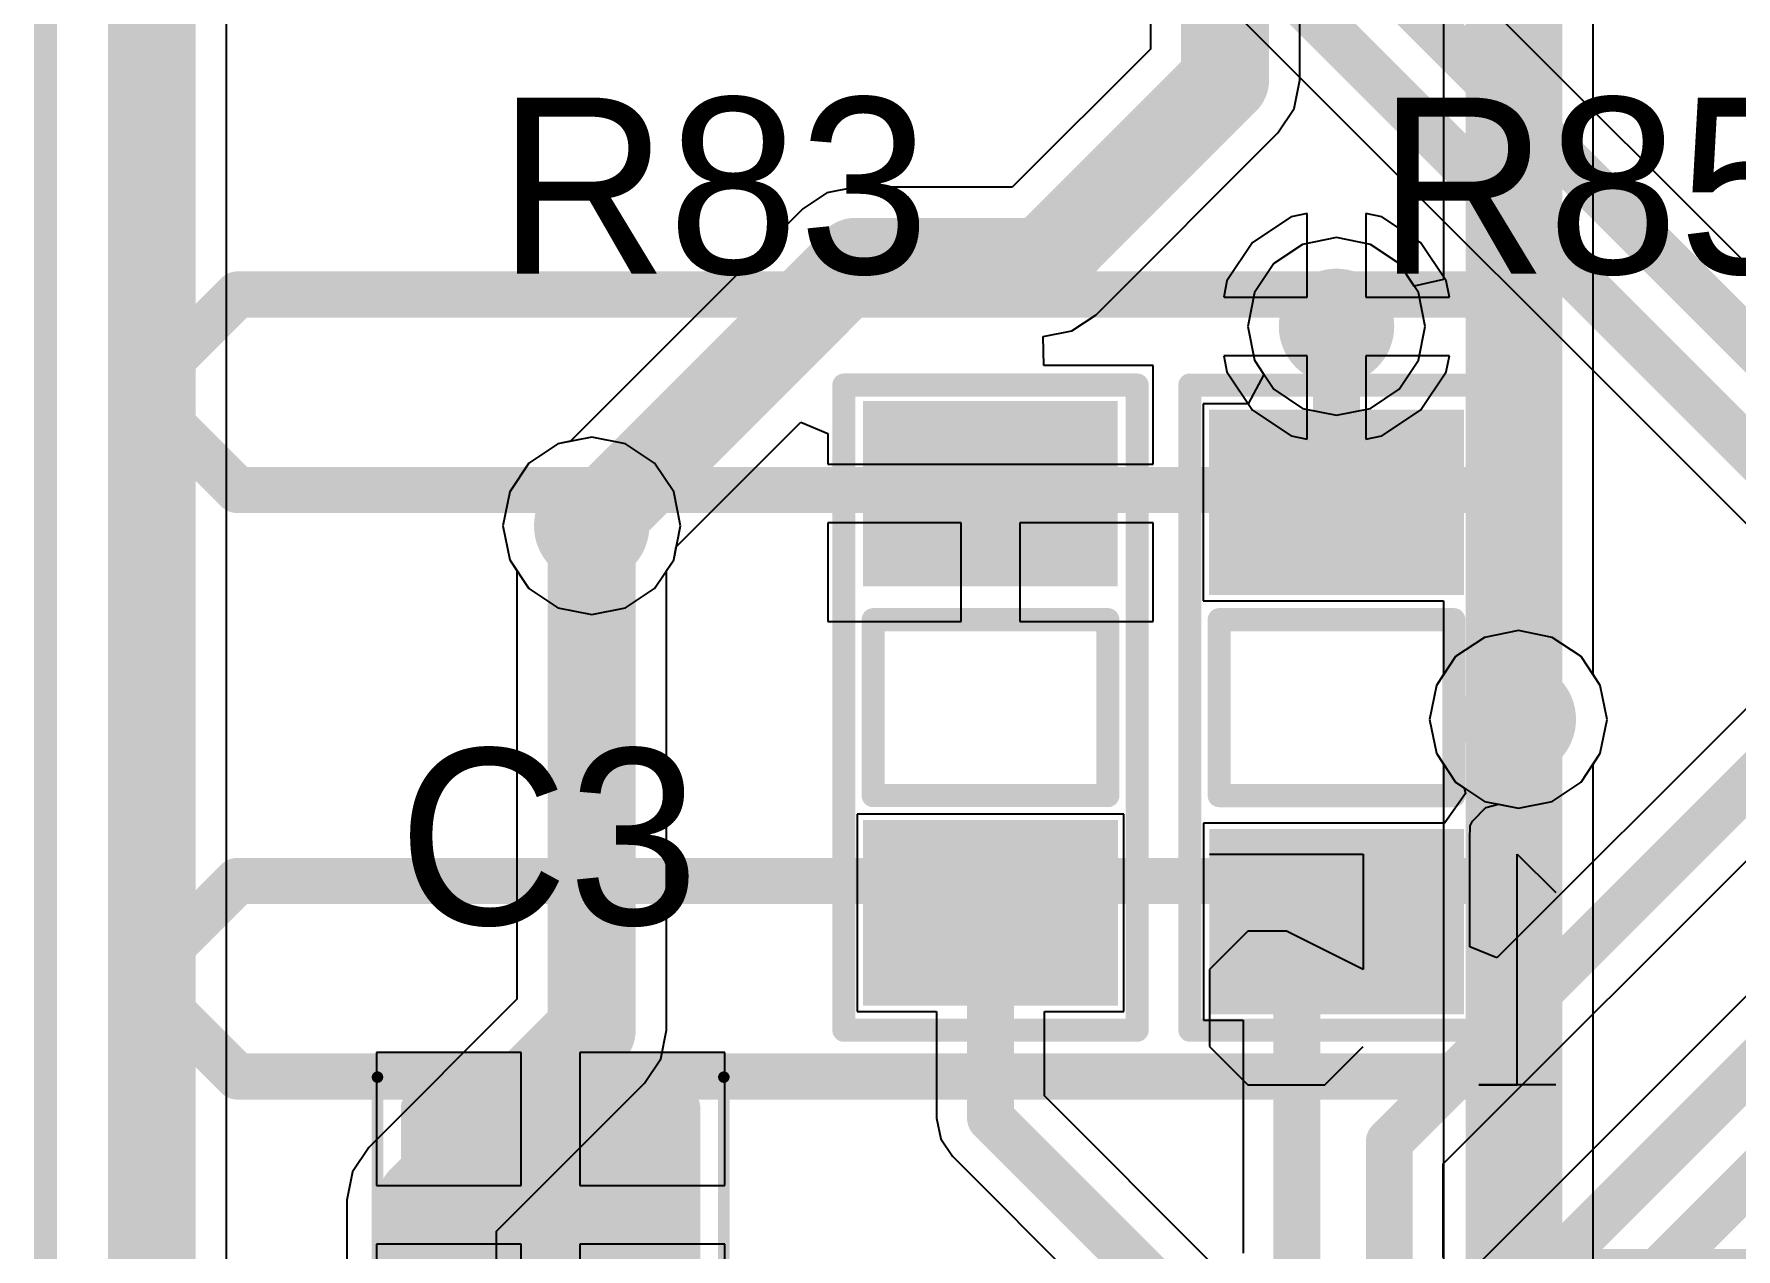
# Model space of a CAD drawing. Header units: millimetres. Extents: x 3.6 to 6.79, y 1.07 to 2.73.
# Drawn here: x 3.6019 to 3.8921, y 1.7537 to 1.9608 of the extents above; entities that cross this region are included whole.
import ezdxf

# ---------------------------------------------------------------- set-up
doc = ezdxf.new("R2010")
doc.units = ezdxf.units.MM
doc.header["$MEASUREMENT"] = 0
for name, color, linetype in [('BottomLayer', 5, 'Continuous'), ('BottomOverlay', 54, 'Continuous'), ('KeepOutLayer', 6, 'Continuous'), ('Mechanical13', 56, 'Continuous'), ('Mechanical15', 56, 'Continuous'), ('MidLayer1', 16, 'Continuous'), ('MidLayer2', 76, 'Continuous'), ('MultiLayer', 9, 'Continuous'), ('TopLayer', 1, 'Continuous'), ('TopOverlay', 2, 'Continuous'), ('TopPaste', 8, 'Continuous'), ('TopSolder', 216, 'Continuous'), ('ViaHoleLayer', 16, 'Continuous')]:
    doc.layers.add(name, color=color, linetype=linetype)

# ---------------------------------------------------------------- blocks, each defined once
blk = doc.blocks.new('RES_SMD_0603_3')
at = {"layer": 'TopLayer'}
for points in [[(-0.04681, -0.01772), (-0.02319, -0.01772), (-0.04681, 0.01772), (-0.02319, 0.01772)], [(0.02468, -0.01771), (0.0483, -0.01771), (0.02468, 0.01772), (0.0483, 0.01772)]]:
    blk.add_solid(points, dxfattribs=at)
at = {"layer": 'TopOverlay', "const_width": 0.00394}
for points in [[(0.055, 0.025), (-0.055, 0.025)], [(-0.055, -0.025), (-0.055, 0.025)], [(0.055, -0.025), (0.055, 0.025)], [(0.015, 0.02), (-0.015, 0.02)], [(-0.015, -0.02), (-0.015, 0.02)], [(0.015, -0.02), (0.015, 0.02)], [(0.015, -0.02), (-0.015, -0.02)], [(0.035, -0.025), (-0.055, -0.025)], [(0.055, -0.025), (0.035, -0.025)]]:
    blk.add_lwpolyline(points, dxfattribs=at)
at = {"layer": 'TopOverlay', "const_width": 0.00197}
for points in [[(-0.05599, 0.025, 1), (-0.05402, 0.025, 1)], [(-0.05599, 0.025, 1), (-0.05402, 0.025, 1)], [(0.05401, 0.025, 1), (0.05598, 0.025, 1)], [(0.05401, 0.025, 1), (0.05598, 0.025, 1)], [(-0.01599, 0.02, 1), (-0.01402, 0.02, 1)], [(-0.01599, 0.02, 1), (-0.01402, 0.02, 1)], [(0.01401, 0.02, 1), (0.01598, 0.02, 1)], [(0.01401, 0.02, 1), (0.01598, 0.02, 1)], [(-0.01599, -0.02, 1), (-0.01402, -0.02, 1)], [(-0.01599, -0.02, 1), (-0.01402, -0.02, 1)], [(0.01401, -0.02, 1), (0.01598, -0.02, 1)], [(0.01401, -0.02, 1), (0.01598, -0.02, 1)], [(-0.05599, -0.025, 1), (-0.05402, -0.025, 1)], [(-0.05599, -0.025, 1), (-0.05402, -0.025, 1)], [(0.03401, -0.025, 1), (0.03598, -0.025, 1)], [(0.03401, -0.025, 1), (0.03598, -0.025, 1)], [(0.05401, -0.025, 1), (0.05598, -0.025, 1)], [(0.05401, -0.025, 1), (0.05598, -0.025, 1)]]:
    blk.add_lwpolyline(points, format="xyb", close=True, dxfattribs=at)
at = {"layer": 'TopPaste'}
for points in [[(-0.04681, -0.01772), (-0.02319, -0.01772), (-0.04681, 0.01772), (-0.02319, 0.01772)], [(0.02468, -0.01771), (0.0483, -0.01771), (0.02468, 0.01772), (0.0483, 0.01772)]]:
    blk.add_solid(points, dxfattribs=at)
at = {"layer": 'TopSolder'}
for points in [[(-0.05081, -0.02172), (-0.01919, -0.02172), (-0.05081, 0.02172), (-0.01919, 0.02172)], [(0.02068, -0.02171), (0.0523, -0.02171), (0.02068, 0.02172), (0.0523, 0.02172)]]:
    blk.add_solid(points, dxfattribs=at)
blk = doc.blocks.new('RES_SMD_0603_5')
at = {"layer": 'TopLayer'}
for points in [[(-0.04681, -0.01772), (-0.02319, -0.01772), (-0.04681, 0.01772), (-0.02319, 0.01772)], [(0.02468, -0.01771), (0.0483, -0.01771), (0.02468, 0.01772), (0.0483, 0.01772)]]:
    blk.add_solid(points, dxfattribs=at)
at = {"layer": 'TopOverlay', "const_width": 0.00394}
for points in [[(-0.055, 0.025), (0.055, 0.025)], [(-0.055, 0.025), (-0.055, -0.025)], [(0.055, 0.025), (0.055, -0.025)], [(-0.015, 0.02), (0.015, 0.02)], [(-0.015, 0.02), (-0.015, -0.02)], [(0.015, 0.02), (0.015, -0.02)], [(-0.015, -0.02), (0.015, -0.02)], [(-0.055, -0.025), (0.035, -0.025)], [(0.035, -0.025), (0.055, -0.025)]]:
    blk.add_lwpolyline(points, dxfattribs=at)
at = {"layer": 'TopOverlay', "const_width": 0.00197}
for points in [[(-0.05599, 0.025, 1), (-0.05402, 0.025, 1)], [(-0.05599, 0.025, 1), (-0.05402, 0.025, 1)], [(0.05401, 0.025, 1), (0.05598, 0.025, 1)], [(0.05401, 0.025, 1), (0.05598, 0.025, 1)], [(-0.01599, 0.02, 1), (-0.01402, 0.02, 1)], [(-0.01599, 0.02, 1), (-0.01402, 0.02, 1)], [(0.01401, 0.02, 1), (0.01598, 0.02, 1)], [(0.01401, 0.02, 1), (0.01598, 0.02, 1)], [(-0.01599, -0.02, 1), (-0.01402, -0.02, 1)], [(-0.01599, -0.02, 1), (-0.01402, -0.02, 1)], [(0.01401, -0.02, 1), (0.01598, -0.02, 1)], [(0.01401, -0.02, 1), (0.01598, -0.02, 1)], [(-0.05599, -0.025, 1), (-0.05402, -0.025, 1)], [(-0.05599, -0.025, 1), (-0.05402, -0.025, 1)], [(0.03401, -0.025, 1), (0.03598, -0.025, 1)], [(0.03401, -0.025, 1), (0.03598, -0.025, 1)], [(0.05401, -0.025, 1), (0.05598, -0.025, 1)], [(0.05401, -0.025, 1), (0.05598, -0.025, 1)]]:
    blk.add_lwpolyline(points, format="xyb", close=True, dxfattribs=at)
at = {"layer": 'TopPaste'}
for points in [[(-0.04681, -0.01772), (-0.02319, -0.01772), (-0.04681, 0.01772), (-0.02319, 0.01772)], [(0.02468, -0.01771), (0.0483, -0.01771), (0.02468, 0.01772), (0.0483, 0.01772)]]:
    blk.add_solid(points, dxfattribs=at)
at = {"layer": 'TopSolder'}
for points in [[(-0.05081, -0.02172), (-0.01919, -0.02172), (-0.05081, 0.02172), (-0.01919, 0.02172)], [(0.02068, -0.02171), (0.0523, -0.02171), (0.02068, 0.02172), (0.0523, 0.02172)]]:
    blk.add_solid(points, dxfattribs=at)
blk = doc.blocks.new('CN_SMD_0603_9')
at = {"layer": 'Mechanical13', "const_width": 0.00394}
for points in [[(0.03445, 0.0187), (-0.03445, 0.0187)], [(-0.03445, -0.0187), (-0.03445, 0.0187)], [(0.03445, -0.0187), (0.03445, 0.0187)], [(0.03445, -0.0187), (-0.03445, -0.0187)]]:
    blk.add_lwpolyline(points, dxfattribs=at)
at = {"layer": 'Mechanical13', "const_width": 0.00197}
for points in [[(-0.03543, 0.0187, 1), (-0.03346, 0.0187, 1)], [(-0.03543, 0.0187, 1), (-0.03346, 0.0187, 1)], [(0.03346, 0.0187, 1), (0.03543, 0.0187, 1)], [(0.03346, 0.0187, 1), (0.03543, 0.0187, 1)], [(-0.03543, -0.0187, 1), (-0.03346, -0.0187, 1)], [(-0.03543, -0.0187, 1), (-0.03346, -0.0187, 1)], [(0.03346, -0.0187, 1), (0.03543, -0.0187, 1)], [(0.03346, -0.0187, 1), (0.03543, -0.0187, 1)]]:
    blk.add_lwpolyline(points, format="xyb", close=True, dxfattribs=at)
at = {"layer": 'Mechanical15', "const_width": 0.00197}
for points in [[(0.055, 0.02953), (-0.055, 0.02953)], [(-0.055, -0.02953), (-0.055, 0.02953)], [(0.055, -0.02953), (0.055, 0.02953)], [(0, -0.0187), (0, 0.0187)], [(0.0187, 0), (-0.0187, 0)], [(0.055, -0.02953), (-0.055, -0.02953)]]:
    blk.add_lwpolyline(points, dxfattribs=at)
at = {"layer": 'Mechanical15', "const_width": 0.000984}
for points in [[(-0.05549, 0.02953, 1), (-0.05451, 0.02953, 1)], [(-0.05549, 0.02953, 1), (-0.05451, 0.02953, 1)], [(0.05451, 0.02953, 1), (0.05549, 0.02953, 1)], [(0.05451, 0.02953, 1), (0.05549, 0.02953, 1)], [(-0.00049, 0.0187, 1), (0.00049, 0.0187, 1)], [(-0.01919, 0, 1), (-0.01821, 0, 1)], [(0.01821, 0, 1), (0.01919, 0, 1)], [(-0.00049, -0.0187, 1), (0.00049, -0.0187, 1)], [(-0.05549, -0.02953, 1), (-0.05451, -0.02953, 1)], [(-0.05549, -0.02953, 1), (-0.05451, -0.02953, 1)], [(0.05451, -0.02953, 1), (0.05549, -0.02953, 1)], [(0.05451, -0.02953, 1), (0.05549, -0.02953, 1)]]:
    blk.add_lwpolyline(points, format="xyb", close=True, dxfattribs=at)
at = {"layer": 'TopLayer'}
for points in [[(-0.01378, -0.01969), (-0.01378, 0.01969), (-0.04921, -0.01969), (-0.04921, 0.01969)], [(0.04921, -0.01969), (0.04921, 0.01969), (0.01378, -0.01969), (0.01378, 0.01969)]]:
    blk.add_solid(points, dxfattribs=at)
at = {"layer": 'TopOverlay'}
for points, const_width in [([(0.05, 0.023), (-0.05, 0.023)], 0.005), ([(-0.05, -0.023), (-0.05, 0.023)], 0.005), ([(0.05, -0.023), (0.05, 0.023)], 0.005), ([(0.00197, 0.01575), (-0.00197, 0.01575)], 0.00787), ([(0.00197, -0.01575), (-0.00197, -0.01575)], 0.00787), ([(0.05, -0.023), (-0.05, -0.023)], 0.005)]:
    blk.add_lwpolyline(points, dxfattribs=dict(at, const_width=const_width))
for points, const_width in [([(-0.05125, 0.023, 1), (-0.04875, 0.023, 1)], 0.0025), ([(-0.05125, 0.023, 1), (-0.04875, 0.023, 1)], 0.0025), ([(0.04875, 0.023, 1), (0.05125, 0.023, 1)], 0.0025), ([(0.04875, 0.023, 1), (0.05125, 0.023, 1)], 0.0025), ([(-0.00394, 0.01575, 1), (0, 0.01575, 1)], 0.00394), ([(0, 0.01575, 1), (0.00394, 0.01575, 1)], 0.00394), ([(-0.00394, -0.01575, 1), (0, -0.01575, 1)], 0.00394), ([(0, -0.01575, 1), (0.00394, -0.01575, 1)], 0.00394), ([(-0.05125, -0.023, 1), (-0.04875, -0.023, 1)], 0.0025), ([(-0.05125, -0.023, 1), (-0.04875, -0.023, 1)], 0.0025), ([(0.04875, -0.023, 1), (0.05125, -0.023, 1)], 0.0025), ([(0.04875, -0.023, 1), (0.05125, -0.023, 1)], 0.0025)]:
    blk.add_lwpolyline(points, format="xyb", close=True, dxfattribs=dict(at, const_width=const_width))
at = {"layer": 'TopPaste'}
for points in [[(-0.01378, -0.01969), (-0.01378, 0.01969), (-0.04921, -0.01969), (-0.04921, 0.01969)], [(0.04921, -0.01969), (0.04921, 0.01969), (0.01378, -0.01969), (0.01378, 0.01969)]]:
    blk.add_solid(points, dxfattribs=at)
at = {"layer": 'TopSolder'}
for points in [[(-0.00978, -0.02369), (-0.00978, 0.02369), (-0.05321, -0.02369), (-0.05321, 0.02369)], [(0.05321, -0.02369), (0.05321, 0.02369), (0.00978, -0.02369), (0.00978, 0.02369)]]:
    blk.add_solid(points, dxfattribs=at)
blk = doc.blocks.new('61031621121_B_11')
at = {"layer": 'BottomOverlay'}
for p, q in [((-0.15092, 0.44959), (-0.15748, 0.44303)), ((-0.1378, 0.44959), (-0.15092, 0.44959)), ((-0.13124, 0.44303), (-0.1378, 0.44959)), ((-0.11812, 0.44959), (-0.11812, 0.42335)), ((-0.15748, 0.44303), (-0.15748, 0.42991)), ((-0.13124, 0.43647), (-0.13124, 0.44303)), ((-0.1378, 0.42335), (-0.13124, 0.43647)), ((-0.15748, 0.42991), (-0.15092, 0.42335)), ((-0.11812, 0.42335), (-0.1378, 0.42335)), ((-0.15748, 0.39055), (-0.15748, 0.40367)), ((-0.15748, 0.40367), (-0.15748, 0.39711)), ((-0.15748, 0.39711), (-0.11812, 0.39711)), ((-0.11812, 0.39711), (-0.12468, 0.39055))]:
    blk.add_line(p, q, dxfattribs=at)
blk = doc.blocks.new('JP3_D1C_B_113')
at = {"layer": 'BottomOverlay', "const_width": 0.00787}
for points in [[(-0.25, 0.28906), (-0.26667, 0.27239)], [(-0.25, 0.28906), (-0.23333, 0.27239)], [(-0.15, 0.28906), (-0.16667, 0.27239)], [(-0.15, 0.28906), (-0.13333, 0.27239)], [(-0.26667, 0.27239), (-0.26667, 0.06006)], [(-0.23333, 0.27239), (-0.23333, 0.05906)], [(-0.16667, 0.27239), (-0.16667, 0.06006)], [(-0.13333, 0.27239), (-0.13333, 0.06006)], [(-0.3, 0.05906), (0, 0.05906)], [(-0.3, 0.05906), (-0.3, -0.04094)]]:
    blk.add_lwpolyline(points, dxfattribs=at)
at = {"layer": 'BottomOverlay', "const_width": 0.00394}
for points in [[(-0.25197, 0.28906, 1), (-0.24803, 0.28906, 1)], [(-0.25197, 0.28906, 1), (-0.24803, 0.28906, 1)], [(-0.15197, 0.28906, 1), (-0.14803, 0.28906, 1)], [(-0.15197, 0.28906, 1), (-0.14803, 0.28906, 1)], [(-0.26863, 0.27239, 1), (-0.2647, 0.27239, 1)], [(-0.26863, 0.27239, 1), (-0.2647, 0.27239, 1)], [(-0.2353, 0.27239, 1), (-0.23136, 0.27239, 1)], [(-0.2353, 0.27239, 1), (-0.23136, 0.27239, 1)], [(-0.16864, 0.27239, 1), (-0.1647, 0.27239, 1)], [(-0.16864, 0.27239, 1), (-0.1647, 0.27239, 1)], [(-0.1353, 0.27239, 1), (-0.13137, 0.27239, 1)], [(-0.1353, 0.27239, 1), (-0.13137, 0.27239, 1)], [(-0.26863, 0.06006, 1), (-0.2647, 0.06006, 1)], [(-0.16864, 0.06006, 1), (-0.1647, 0.06006, 1)], [(-0.1353, 0.06006, 1), (-0.13137, 0.06006, 1)], [(-0.30197, 0.05906, 1), (-0.29803, 0.05906, 1)], [(-0.30197, 0.05906, 1), (-0.29803, 0.05906, 1)], [(-0.2353, 0.05906, 1), (-0.23136, 0.05906, 1)]]:
    blk.add_lwpolyline(points, format="xyb", close=True, dxfattribs=at)
at = {"layer": 'Mechanical15', "const_width": 0.00394}
blk.add_lwpolyline([(-0.30984, 0.30512), (0.00984, 0.30512)], dxfattribs=at)

msp = doc.modelspace()

# ---------------------------------------------------------------- linework, layer by layer
at = {"layer": 'BottomLayer'}
for p, q in [((3.63474, 1.08574), (3.63474, 2.7138)), ((3.81821, 1.92498), (3.8133, 1.9217)), ((3.824, 1.92613), (3.81821, 1.92498)), ((3.82979, 1.92498), (3.824, 1.92613)), ((3.8347, 1.9217), (3.82979, 1.92498)), ((3.8133, 1.9217), (3.81002, 1.91679)), ((3.83798, 1.91679), (3.8347, 1.9217)), ((3.81002, 1.91679), (3.80887, 1.911)), ((3.83913, 1.911), (3.83798, 1.91679)), ((3.80887, 1.911), (3.81002, 1.90521)), ((3.83798, 1.90521), (3.83913, 1.911)), ((3.81002, 1.90521), (3.8133, 1.9003)), ((3.8347, 1.9003), (3.83798, 1.90521)), ((3.8133, 1.9003), (3.81821, 1.89702)), ((3.82979, 1.89702), (3.8347, 1.9003)), ((3.81821, 1.89702), (3.824, 1.89587)), ((3.824, 1.89587), (3.82979, 1.89702)), ((3.697, 1.89213), (3.69121, 1.89098)), ((3.70279, 1.89098), (3.697, 1.89213)), ((3.69121, 1.89098), (3.6863, 1.8877)), ((3.7077, 1.8877), (3.70279, 1.89098)), ((3.6863, 1.8877), (3.68302, 1.88279)), ((3.71098, 1.88279), (3.7077, 1.8877)), ((3.68302, 1.88279), (3.68187, 1.877)), ((3.71213, 1.877), (3.71098, 1.88279)), ((3.68187, 1.877), (3.68302, 1.87121)), ((3.71098, 1.87121), (3.71213, 1.877)), ((3.68302, 1.87121), (3.68426, 1.86936)), ((3.68426, 1.86936), (3.68426, 1.79628)), ((3.70974, 1.86936), (3.71098, 1.87121)), ((3.70974, 1.791), (3.70974, 1.86936)), ((3.84921, 1.85798), (3.8443, 1.8547)), ((3.855, 1.85913), (3.84921, 1.85798)), ((3.86079, 1.85798), (3.855, 1.85913)), ((3.8657, 1.8547), (3.86079, 1.85798)), ((3.8443, 1.8547), (3.84102, 1.84979)), ((3.86898, 1.84979), (3.8657, 1.8547)), ((3.84102, 1.84979), (3.83987, 1.844)), ((3.87013, 1.844), (3.86898, 1.84979)), ((3.83987, 1.844), (3.84102, 1.83821)), ((3.86898, 1.83821), (3.87013, 1.844)), ((3.84102, 1.83821), (3.84226, 1.83636)), ((3.86774, 1.83636), (3.86898, 1.83821)), ((3.84226, 1.83636), (3.84226, 1.72937)), ((3.86774, 1.72937), (3.86774, 1.83636)), ((3.68426, 1.79628), (3.65899, 1.77101)), ((3.70877, 1.78612), (3.70974, 1.791)), ((3.70601, 1.78199), (3.70877, 1.78612)), ((3.68074, 1.75672), (3.70601, 1.78199)), ((3.65899, 1.77101), (3.65623, 1.76688)), ((3.65623, 1.76688), (3.65526, 1.762)), ((3.65526, 1.762), (3.65526, 1.644)), ((3.68074, 1.64928), (3.68074, 1.75672))]:
    msp.add_line(p, q, dxfattribs=at)
for points, const_width in [([(3.81908, 1.911, 1), (3.82892, 1.911, 1)], 0.00984), ([(3.69208, 1.877, 1), (3.70192, 1.877, 1)], 0.00984), ([(3.69325, 1.877, 1), (3.70075, 1.877, 1)], 0.0075), ([(3.85008, 1.844, 1), (3.85992, 1.844, 1)], 0.00984), ([(3.85125, 1.844, 1), (3.85875, 1.844, 1)], 0.0075), ([(3.69325, 1.791, 1), (3.70075, 1.791, 1)], 0.0075), ([(3.69325, 1.791, 1), (3.70075, 1.791, 1)], 0.0075), ([(3.66425, 1.762, 1), (3.67175, 1.762, 1)], 0.0075), ([(3.66425, 1.762, 1), (3.67175, 1.762, 1)], 0.0075)]:
    msp.add_lwpolyline(points, format="xyb", close=True, dxfattribs=dict(at, const_width=const_width))
at = {"layer": 'BottomLayer', "const_width": 0.015}
for points in [[(3.697, 1.791), (3.697, 1.877)], [(3.855, 1.71998), (3.855, 1.844)], [(3.668, 1.762), (3.697, 1.791)], [(3.668, 1.644), (3.668, 1.762)]]:
    msp.add_lwpolyline(points, dxfattribs=at)
at = {"layer": 'KeepOutLayer', "const_width": 0.015}
msp.add_lwpolyline([(3.622, 1.073), (3.622, 2.72654)], dxfattribs=at)
at = {"layer": 'MidLayer1'}
for p, q in [((3.63474, 1.08574), (3.63474, 2.7138)), ((3.819, 1.93024), (3.81626, 1.92969)), ((3.819, 1.916), (3.819, 1.93024)), ((3.83174, 1.92969), (3.829, 1.93024)), ((3.829, 1.93024), (3.829, 1.916)), ((3.81626, 1.92969), (3.80969, 1.92531)), ((3.83831, 1.92531), (3.83174, 1.92969)), ((3.80969, 1.92531), (3.80531, 1.91874)), ((3.84269, 1.91874), (3.83831, 1.92531)), ((3.80531, 1.91874), (3.80476, 1.916)), ((3.84324, 1.916), (3.84269, 1.91874)), ((3.80476, 1.916), (3.819, 1.916)), ((3.829, 1.916), (3.84324, 1.916)), ((3.819, 1.906), (3.80476, 1.906)), ((3.80476, 1.906), (3.80531, 1.90326)), ((3.819, 1.89176), (3.819, 1.906)), ((3.84324, 1.906), (3.829, 1.906)), ((3.829, 1.906), (3.829, 1.89176)), ((3.84269, 1.90326), (3.84324, 1.906)), ((3.80531, 1.90326), (3.80969, 1.89669)), ((3.83831, 1.89669), (3.84269, 1.90326)), ((3.80969, 1.89669), (3.81626, 1.89231)), ((3.83174, 1.89231), (3.83831, 1.89669)), ((3.697, 1.89213), (3.69121, 1.89098)), ((3.70279, 1.89098), (3.697, 1.89213)), ((3.81626, 1.89231), (3.819, 1.89176)), ((3.829, 1.89176), (3.83174, 1.89231)), ((3.69121, 1.89098), (3.6863, 1.8877)), ((3.7077, 1.8877), (3.70279, 1.89098)), ((3.6863, 1.8877), (3.68302, 1.88279)), ((3.71098, 1.88279), (3.7077, 1.8877)), ((3.68302, 1.88279), (3.68187, 1.877)), ((3.71213, 1.877), (3.71098, 1.88279)), ((3.68187, 1.877), (3.68302, 1.87121)), ((3.71098, 1.87121), (3.71213, 1.877)), ((3.68302, 1.87121), (3.6863, 1.8663)), ((3.7077, 1.8663), (3.71098, 1.87121)), ((3.6863, 1.8663), (3.69121, 1.86302)), ((3.70279, 1.86302), (3.7077, 1.8663)), ((3.69121, 1.86302), (3.697, 1.86187)), ((3.697, 1.86187), (3.70279, 1.86302)), ((3.84921, 1.85798), (3.8443, 1.8547)), ((3.855, 1.85913), (3.84921, 1.85798)), ((3.86079, 1.85798), (3.855, 1.85913)), ((3.8657, 1.8547), (3.86079, 1.85798)), ((3.8443, 1.8547), (3.84102, 1.84979)), ((3.86898, 1.84979), (3.8657, 1.8547)), ((3.84102, 1.84979), (3.83987, 1.844)), ((3.87013, 1.844), (3.86898, 1.84979)), ((3.83987, 1.844), (3.84102, 1.83821)), ((3.86898, 1.83821), (3.87013, 1.844)), ((3.84102, 1.83821), (3.8443, 1.8333)), ((3.8657, 1.8333), (3.86898, 1.83821)), ((3.8443, 1.8333), (3.84921, 1.83002)), ((3.86079, 1.83002), (3.8657, 1.8333)), ((3.84921, 1.83002), (3.855, 1.82887)), ((3.855, 1.82887), (3.86079, 1.83002))]:
    msp.add_line(p, q, dxfattribs=at)
at = {"layer": 'MidLayer1', "const_width": 0.00984}
for points in [[(3.81908, 1.911, 1), (3.82892, 1.911, 1)], [(3.69208, 1.877, 1), (3.70192, 1.877, 1)], [(3.85008, 1.844, 1), (3.85992, 1.844, 1)]]:
    msp.add_lwpolyline(points, format="xyb", close=True, dxfattribs=at)
at = {"layer": 'MidLayer2'}
for p, q in [((3.63474, 1.08574), (3.63474, 2.7138)), ((3.74351, 2.02768), (3.89982, 1.87137)), ((3.94808, 1.86745), (3.81318, 2.00235)), ((3.81821, 1.92498), (3.8133, 1.9217)), ((3.824, 1.92613), (3.81821, 1.92498)), ((3.82979, 1.92498), (3.824, 1.92613)), ((3.8347, 1.9217), (3.82979, 1.92498)), ((3.8133, 1.9217), (3.81002, 1.91679)), ((3.83798, 1.91679), (3.8347, 1.9217)), ((3.81002, 1.91679), (3.80887, 1.911)), ((3.83913, 1.911), (3.83798, 1.91679)), ((3.80887, 1.911), (3.81002, 1.90521)), ((3.83798, 1.90521), (3.83913, 1.911)), ((3.81002, 1.90521), (3.8133, 1.9003)), ((3.8347, 1.9003), (3.83798, 1.90521)), ((3.8133, 1.9003), (3.81821, 1.89702)), ((3.82979, 1.89702), (3.8347, 1.9003)), ((3.81821, 1.89702), (3.824, 1.89587)), ((3.824, 1.89587), (3.82979, 1.89702)), ((3.697, 1.89213), (3.69121, 1.89098)), ((3.70279, 1.89098), (3.697, 1.89213)), ((3.69121, 1.89098), (3.6863, 1.8877)), ((3.7077, 1.8877), (3.70279, 1.89098)), ((3.6863, 1.8877), (3.68302, 1.88279)), ((3.71098, 1.88279), (3.7077, 1.8877)), ((3.68302, 1.88279), (3.68187, 1.877)), ((3.71213, 1.877), (3.71098, 1.88279)), ((3.68187, 1.877), (3.68302, 1.87121)), ((3.71098, 1.87121), (3.71213, 1.877)), ((3.68302, 1.87121), (3.6863, 1.8663)), ((3.7077, 1.8663), (3.71098, 1.87121)), ((3.6863, 1.8663), (3.69121, 1.86302)), ((3.70279, 1.86302), (3.7077, 1.8663)), ((3.69121, 1.86302), (3.697, 1.86187)), ((3.697, 1.86187), (3.70279, 1.86302)), ((3.84921, 1.85798), (3.8443, 1.8547)), ((3.855, 1.85913), (3.84921, 1.85798)), ((3.86079, 1.85798), (3.855, 1.85913)), ((3.8657, 1.8547), (3.86079, 1.85798)), ((3.8443, 1.8547), (3.84102, 1.84979)), ((3.86898, 1.84979), (3.8657, 1.8547)), ((3.84102, 1.84979), (3.83987, 1.844)), ((3.87013, 1.844), (3.86898, 1.84979)), ((3.83987, 1.844), (3.84102, 1.83821)), ((3.86898, 1.83821), (3.87013, 1.844)), ((3.84102, 1.83821), (3.8443, 1.8333)), ((3.8657, 1.8333), (3.86898, 1.83821)), ((3.8443, 1.8333), (3.84921, 1.83002)), ((3.86079, 1.83002), (3.8657, 1.8333)), ((3.84921, 1.83002), (3.855, 1.82887)), ((3.855, 1.82887), (3.86079, 1.83002))]:
    msp.add_line(p, q, dxfattribs=at)
at = {"layer": 'MidLayer2', "const_width": 0.008}
for points in [[(3.75, 2.03417), (3.909, 1.87517)], [(3.803, 1.99955), (3.94428, 1.85828)]]:
    msp.add_lwpolyline(points, dxfattribs=at)
at = {"layer": 'MidLayer2', "const_width": 0.00984}
for points in [[(3.81908, 1.911, 1), (3.82892, 1.911, 1)], [(3.69208, 1.877, 1), (3.70192, 1.877, 1)], [(3.85008, 1.844, 1), (3.85992, 1.844, 1)]]:
    msp.add_lwpolyline(points, format="xyb", close=True, dxfattribs=at)
at = {"layer": 'MultiLayer', "const_width": 0.00984}
for points in [[(3.81908, 1.911, 1), (3.82892, 1.911, 1)], [(3.69208, 1.877, 1), (3.70192, 1.877, 1)], [(3.85008, 1.844, 1), (3.85992, 1.844, 1)]]:
    msp.add_lwpolyline(points, format="xyb", close=True, dxfattribs=at)
at = {"layer": 'TopLayer'}
for p, q in [((3.63474, 1.08574), (3.63474, 2.7138)), ((3.79226, 1.96896), (3.79226, 1.95828)), ((3.81774, 1.953), (3.81774, 1.96896)), ((3.84226, 1.96896), (3.84226, 1.91898)), ((3.86774, 1.85164), (3.86774, 1.96896)), ((3.79226, 1.95828), (3.76872, 1.93474)), ((3.81677, 1.94812), (3.81774, 1.953)), ((3.81401, 1.94399), (3.81677, 1.94812)), ((3.78301, 1.91299), (3.81401, 1.94399)), ((3.73712, 1.93377), (3.73299, 1.93101)), ((3.742, 1.93474), (3.73712, 1.93377)), ((3.76872, 1.93474), (3.742, 1.93474)), ((3.73299, 1.93101), (3.69339, 1.89142)), ((3.81821, 1.92498), (3.8133, 1.9217)), ((3.824, 1.92613), (3.81821, 1.92498)), ((3.82979, 1.92498), (3.824, 1.92613)), ((3.8347, 1.9217), (3.82979, 1.92498)), ((3.8133, 1.9217), (3.81002, 1.91679)), ((3.83726, 1.91788), (3.8347, 1.9217)), ((3.84226, 1.91898), (3.83726, 1.91788)), ((3.81002, 1.91679), (3.80887, 1.911)), ((3.77888, 1.91023), (3.78301, 1.91299)), ((3.774, 1.90926), (3.77888, 1.91023)), ((3.80887, 1.911), (3.81002, 1.90521)), ((3.77411, 1.9043), (3.774, 1.90926)), ((3.79271, 1.9043), (3.77411, 1.9043)), ((3.79271, 1.88749), (3.79271, 1.9043)), ((3.81002, 1.90521), (3.81162, 1.90281)), ((3.81162, 1.90281), (3.80895, 1.89781)), ((3.80895, 1.89781), (3.80128, 1.89781)), ((3.80128, 1.89781), (3.80128, 1.86419)), ((3.71142, 1.87339), (3.73266, 1.89464)), ((3.73266, 1.89464), (3.73728, 1.89272)), ((3.73728, 1.89272), (3.73728, 1.88749)), ((3.69121, 1.89098), (3.6863, 1.8877)), ((3.69339, 1.89142), (3.69121, 1.89098)), ((3.6863, 1.8877), (3.68302, 1.88279)), ((3.73728, 1.88749), (3.765, 1.88749)), ((3.765, 1.88749), (3.79271, 1.88749)), ((3.68302, 1.88279), (3.68187, 1.877)), ((3.68187, 1.877), (3.68302, 1.87121)), ((3.76, 1.87749), (3.73728, 1.87749)), ((3.73728, 1.87749), (3.73728, 1.86068)), ((3.76, 1.86068), (3.76, 1.87749)), ((3.79271, 1.87749), (3.77, 1.87749)), ((3.77, 1.87749), (3.77, 1.86068)), ((3.79271, 1.86068), (3.79271, 1.87749)), ((3.71098, 1.87121), (3.71142, 1.87339)), ((3.68302, 1.87121), (3.6863, 1.8663)), ((3.7077, 1.8663), (3.71098, 1.87121)), ((3.6863, 1.8663), (3.69121, 1.86302)), ((3.70279, 1.86302), (3.7077, 1.8663)), ((3.80128, 1.86419), (3.84226, 1.86419)), ((3.84226, 1.86419), (3.84226, 1.85164)), ((3.69121, 1.86302), (3.697, 1.86187)), ((3.697, 1.86187), (3.70279, 1.86302)), ((3.73728, 1.86068), (3.76, 1.86068)), ((3.77, 1.86068), (3.79271, 1.86068)), ((3.84226, 1.85164), (3.84102, 1.84979)), ((3.86898, 1.84979), (3.86774, 1.85164)), ((3.84102, 1.84979), (3.83987, 1.844)), ((3.87013, 1.844), (3.86898, 1.84979)), ((3.89422, 1.8462), (3.85134, 1.80332)), ((3.83987, 1.844), (3.84102, 1.83821)), ((3.86898, 1.83821), (3.87013, 1.844)), ((3.84102, 1.83821), (3.8443, 1.8333)), ((3.8657, 1.8333), (3.86898, 1.83821)), ((3.84218, 1.7682), (3.9072, 1.83322)), ((3.846, 1.83138), (3.84246, 1.82633)), ((3.8443, 1.8333), (3.84576, 1.83232)), ((3.84576, 1.83232), (3.846, 1.83138)), ((3.86079, 1.83002), (3.8657, 1.8333)), ((3.84721, 1.82663), (3.84945, 1.82895)), ((3.84945, 1.82895), (3.85163, 1.82954)), ((3.85163, 1.82954), (3.855, 1.82887)), ((3.855, 1.82887), (3.86079, 1.83002)), ((3.78772, 1.82781), (3.74228, 1.82781)), ((3.74228, 1.82781), (3.74228, 1.79419)), ((3.78772, 1.79419), (3.78772, 1.82781)), ((3.84193, 1.82632), (3.80129, 1.82632)), ((3.80129, 1.82632), (3.80129, 1.79269)), ((3.84231, 1.82632), (3.84193, 1.82632)), ((3.84232, 1.82632), (3.84231, 1.82632)), ((3.84246, 1.82633), (3.84232, 1.82632)), ((3.84672, 1.82359), (3.84676, 1.82587)), ((3.84676, 1.82587), (3.84721, 1.82663)), ((3.92451, 1.82749), (3.84718, 1.75015)), ((3.84672, 1.82157), (3.84672, 1.82359)), ((3.84672, 1.80523), (3.84672, 1.82157)), ((3.85134, 1.80332), (3.84672, 1.80523)), ((3.74228, 1.79419), (3.75582, 1.79419)), ((3.75582, 1.79419), (3.75582, 1.776)), ((3.77418, 1.7798), (3.77418, 1.79419)), ((3.77418, 1.79419), (3.78772, 1.79419)), ((3.80129, 1.79269), (3.80808, 1.79269)), ((3.80808, 1.79269), (3.80808, 1.75297)), ((3.685, 1.78721), (3.66032, 1.78721)), ((3.66032, 1.78721), (3.66032, 1.7645)), ((3.685, 1.7645), (3.685, 1.78721)), ((3.71969, 1.78721), (3.695, 1.78721)), ((3.695, 1.78721), (3.695, 1.7645)), ((3.71969, 1.7645), (3.71969, 1.78721)), ((3.80308, 1.7509), (3.77418, 1.7798)), ((3.75582, 1.776), (3.75652, 1.77249)), ((3.75652, 1.77249), (3.75851, 1.76951)), ((3.75851, 1.76951), (3.79233, 1.7357)), ((3.84218, 1.75222), (3.84218, 1.7682)), ((3.66032, 1.7645), (3.685, 1.7645)), ((3.695, 1.7645), (3.71969, 1.7645)), ((3.685, 1.7545), (3.66032, 1.7545)), ((3.66032, 1.7545), (3.66032, 1.73178)), ((3.685, 1.73178), (3.685, 1.7545)), ((3.71969, 1.7545), (3.695, 1.7545)), ((3.695, 1.7545), (3.695, 1.73178)), ((3.71969, 1.73178), (3.71969, 1.7545))]:
    msp.add_line(p, q, dxfattribs=at)
for points, const_width in [([(3.805, 1.953), (3.805, 2.01176)], 0.015), ([(3.855, 1.844), (3.855, 2.01176)], 0.015), ([(3.774, 1.922), (3.805, 1.953)], 0.015), ([(3.697, 1.877), (3.742, 1.922)], 0.015), ([(3.742, 1.922), (3.774, 1.922)], 0.015), ([(3.824, 1.881), (3.824, 1.911)], 0.008), ([(3.833, 1.772), (3.909, 1.848)], 0.008), ([(3.84875, 1.73875), (3.931, 1.821)], 0.008), ([(3.765, 1.776), (3.765, 1.811)], 0.008), ([(3.81725, 1.80275), (3.824, 1.80951)], 0.008), ([(3.81725, 1.71606), (3.81725, 1.80275)], 0.008), ([(3.765, 1.776), (3.8015, 1.7395)], 0.008), ([(3.833, 1.71606), (3.833, 1.772)], 0.008), ([(3.8645, 1.7355), (3.902, 1.773)], 0.008)]:
    msp.add_lwpolyline(points, dxfattribs=dict(at, const_width=const_width))
for points, const_width in [([(3.80125, 1.953, 1), (3.80875, 1.953, 1)], 0.0075), ([(3.80125, 1.953, 1), (3.80875, 1.953, 1)], 0.0075), ([(3.73825, 1.922, 1), (3.74575, 1.922, 1)], 0.0075), ([(3.73825, 1.922, 1), (3.74575, 1.922, 1)], 0.0075), ([(3.77025, 1.922, 1), (3.77775, 1.922, 1)], 0.0075), ([(3.77025, 1.922, 1), (3.77775, 1.922, 1)], 0.0075), ([(3.81908, 1.911, 1), (3.82892, 1.911, 1)], 0.00984), ([(3.822, 1.911, 1), (3.826, 1.911, 1)], 0.004), ([(3.69208, 1.877, 1), (3.70192, 1.877, 1)], 0.00984), ([(3.69325, 1.877, 1), (3.70075, 1.877, 1)], 0.0075), ([(3.822, 1.881, 1), (3.826, 1.881, 1)], 0.004), ([(3.85008, 1.844, 1), (3.85992, 1.844, 1)], 0.00984), ([(3.85125, 1.844, 1), (3.85875, 1.844, 1)], 0.0075), ([(3.763, 1.811, 1), (3.767, 1.811, 1)], 0.004), ([(3.822, 1.80951, 1), (3.826, 1.80951, 1)], 0.004), ([(3.81525, 1.80275, 1), (3.81925, 1.80275, 1)], 0.004), ([(3.81525, 1.80275, 1), (3.81925, 1.80275, 1)], 0.004), ([(3.763, 1.776, 1), (3.767, 1.776, 1)], 0.004), ([(3.763, 1.776, 1), (3.767, 1.776, 1)], 0.004), ([(3.831, 1.772, 1), (3.835, 1.772, 1)], 0.004), ([(3.831, 1.772, 1), (3.835, 1.772, 1)], 0.004)]:
    msp.add_lwpolyline(points, format="xyb", close=True, dxfattribs=dict(at, const_width=const_width))
at = {"layer": 'ViaHoleLayer', "const_width": 0.00591}
for points in [[(3.82105, 1.911, 1), (3.82695, 1.911, 1)], [(3.69405, 1.877, 1), (3.69995, 1.877, 1)], [(3.85205, 1.844, 1), (3.85795, 1.844, 1)]]:
    msp.add_lwpolyline(points, format="xyb", close=True, dxfattribs=at)

# ---------------------------------------------------------------- block references
for name, p, rotation in [('61031621121_B_11', (4.25192, 1.93914), 90), ('JP3_D1C_B_113', (3.909, 2.04977), 90), ('RES_SMD_0603_5', (3.765, 1.846), 90), ('RES_SMD_0603_3', (3.824, 1.84599), 270), ('CN_SMD_0603_9', (3.69, 1.728), 270)]:
    msp.add_blockref(name, p, dxfattribs=dict(rotation=rotation))

# ---------------------------------------------------------------- texts
at = {"layer": 'TopOverlay'}
for s, p in [('R83', (3.681, 1.92)), ('R85', (3.831, 1.92)), ('C3', (3.664, 1.809))]:
    msp.add_text(s, height=0.03, dxfattribs=at).set_placement(p)

doc.saveas('drawing.dxf')
